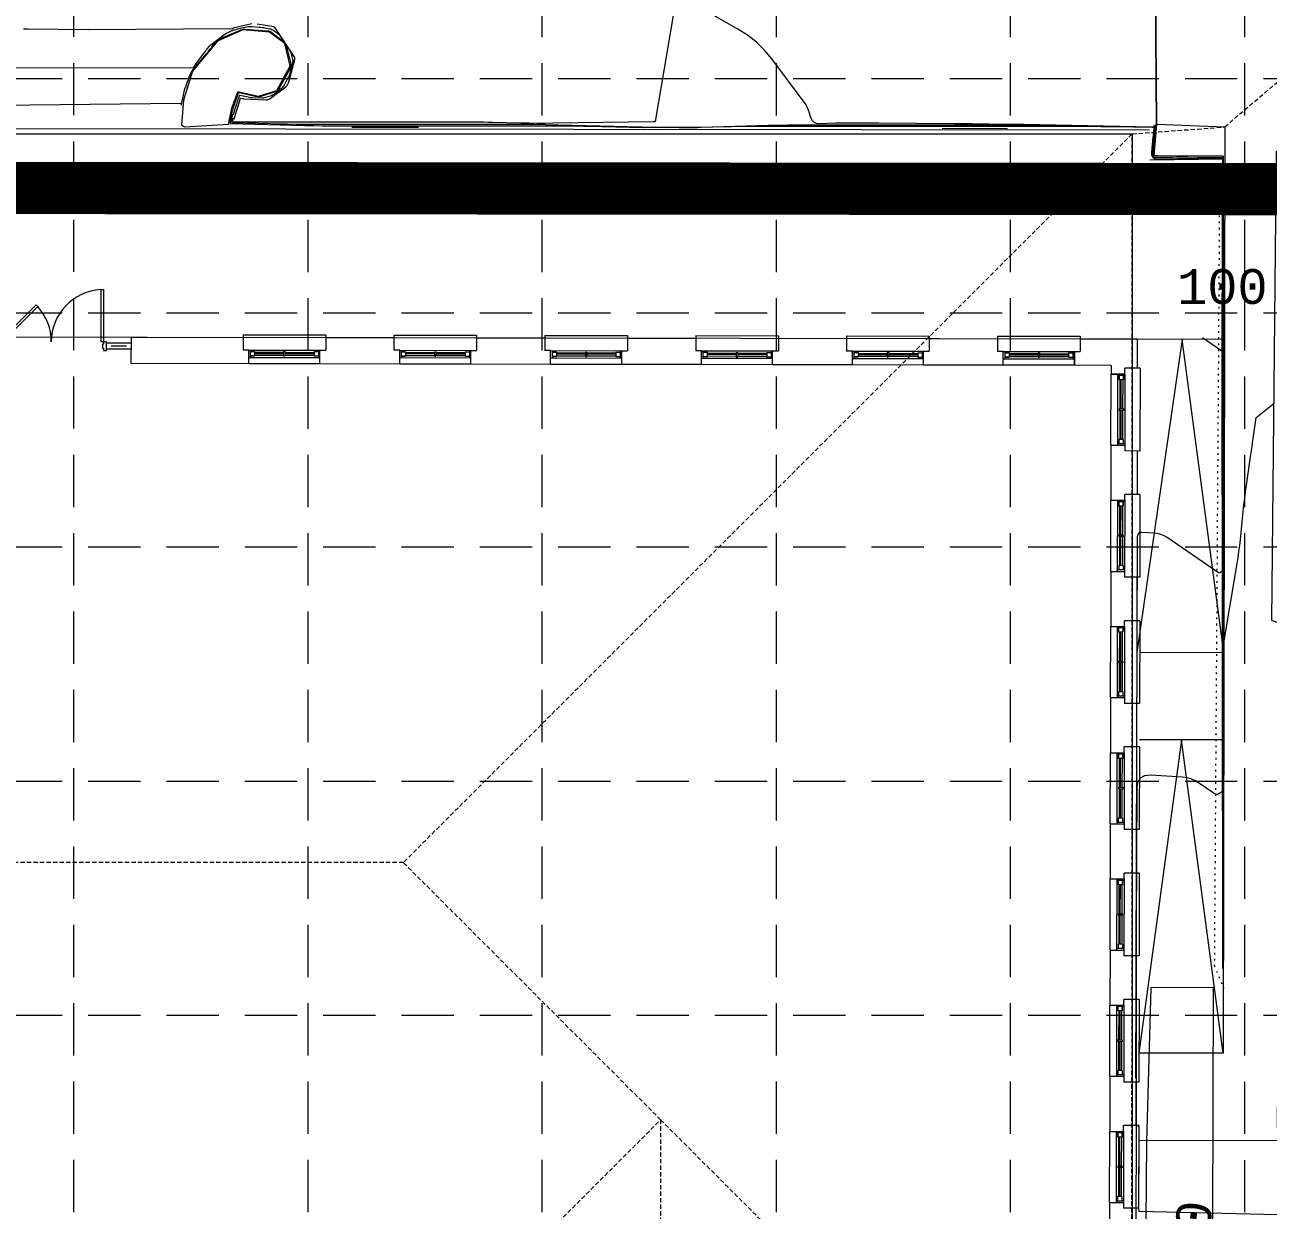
# Model space of a CAD drawing. Extents: x 4841 to 5381, y 4863 to 5725.
# Drawn here: x 5081.4 to 5152.8, y 5538.2 to 5606.2 of the extents above; entities that cross this region are included whole.
import ezdxf
from ezdxf.enums import TextEntityAlignment as Align

# ---------------------------------------------------------------- set-up
doc = ezdxf.new("R2010")
doc.units = 0
doc.header["$MEASUREMENT"] = 0
for name, pattern in [('DASHED', [0.75, 0.5, -0.25]), ('DOT', [0.25, 0, -0.25]), ('HIDDEN', [0.375, 0.25, -0.125])]:
    doc.linetypes.add(name, pattern=pattern)
for name, color, linetype, lineweight in [('17', 7, 'Continuous', 0), ('2', 7, 'Continuous', 0), ('22', 7, 'Continuous', 0), ('23', 7, 'Continuous', 0), ('27', 7, 'Continuous', 0), ('31', 7, 'Continuous', 0), ('EC', 35, 'Continuous', 0)]:
    doc.layers.add(name, color=color, linetype=linetype, lineweight=lineweight)
doc.layers.add('GRID', color=254, linetype='HIDDEN')
doc.layers.add('LIMITS OF DISTURBANCE', color=1, linetype='HIDDEN')
doc.styles.add('MONOTXT', font='MONOTXT')

msp = doc.modelspace()

# ---------------------------------------------------------------- linework, layer by layer
at = {"layer": '17', "color": 7, "linetype": 'Continuous', "lineweight": 0}
msp.add_line((5008.489, 5600.36), (5145.989, 5600.211), dxfattribs=at)
at = {"layer": '2', "color": 7, "linetype": 'HIDDEN', "lineweight": 0}
for p, q in [((5150.304, 5600.375), (5177.75, 5623.772)), ((5009.518, 5599.971), (5144.982, 5599.971)), ((5144.982, 5599.971), (5103.129, 5558.119)), ((5144.977, 5516.271), (5144.982, 5599.971)), ((5144.982, 5599.971), (5150.304, 5600.375)), ((5103.129, 5558.119), (5051.37, 5558.119)), ((5117.906, 5543.342), (5103.129, 5558.119)), ((5090.829, 5516.266), (5117.906, 5543.342)), ((5090.829, 5516.266), (5117.906, 5543.342)), ((5117.906, 5543.342), (5117.906, 5422.489)), ((5117.906, 5543.342), (5144.977, 5516.271))]:
    msp.add_line(p, q, dxfattribs=at)
at = {"layer": '22', "color": 7, "linetype": 'Continuous', "lineweight": 0}
for p, q in [((5086.073, 5587.572), (5086.074, 5587.988)), ((5087.504, 5587.944), (5086.073, 5587.947)), ((5087.233, 5587.778), (5086.344, 5587.78)), ((5087.502, 5586.778), (5087.504, 5588.278)), ((5093.921, 5588.266), (5087.504, 5588.278)), ((5093.921, 5588.433), (5093.92, 5587.56)), ((5093.921, 5588.266), (5093.92, 5587.56)), ((5093.921, 5588.433), (5098.671, 5588.424)), ((5098.671, 5588.424), (5098.67, 5587.552)), ((5098.671, 5588.258), (5098.67, 5587.552)), ((5102.588, 5588.251), (5098.671, 5588.258)), ((5102.588, 5588.418), (5102.586, 5587.545)), ((5102.588, 5588.251), (5102.586, 5587.545)), ((5102.588, 5588.418), (5107.338, 5588.409)), ((5107.338, 5588.409), (5107.336, 5587.536)), ((5107.338, 5588.242), (5107.336, 5587.536)), ((5111.254, 5588.235), (5107.338, 5588.242)), ((5111.254, 5588.402), (5111.253, 5587.529)), ((5111.254, 5588.235), (5111.253, 5587.529)), ((5111.254, 5588.402), (5116.004, 5588.394)), ((5116.004, 5588.394), (5116.003, 5587.521)), ((5116.004, 5588.227), (5116.003, 5587.521)), ((5119.921, 5588.22), (5116.004, 5588.227)), ((5119.921, 5588.387), (5119.92, 5587.514)), ((5119.921, 5588.22), (5119.92, 5587.514)), ((5119.921, 5588.387), (5124.671, 5588.378)), ((5124.671, 5588.378), (5124.67, 5587.506)), ((5124.671, 5588.212), (5124.67, 5587.506)), ((5128.588, 5588.205), (5124.671, 5588.212)), ((5128.588, 5588.371), (5128.586, 5587.499)), ((5128.588, 5588.205), (5128.586, 5587.499)), ((5128.588, 5588.371), (5133.338, 5588.363)), ((5133.338, 5588.363), (5133.336, 5587.49)), ((5133.337, 5588.196), (5133.336, 5587.49)), ((5137.254, 5588.189), (5133.337, 5588.196)), ((5137.254, 5588.356), (5137.253, 5587.483)), ((5137.254, 5588.189), (5137.253, 5587.483)), ((5137.254, 5588.356), (5142.004, 5588.348)), ((5142.004, 5588.348), (5142.003, 5587.475)), ((5142.004, 5588.181), (5142.003, 5587.475)), ((5145.283, 5588.175), (5142.004, 5588.181)), ((5147.866, 5588.17), (5145.251, 5570.175)), ((5147.866, 5588.17), (5145.251, 5570.175)), ((5145.283, 5588.175), (5145.28, 5586.508)), ((5150.283, 5588.166), (5145.283, 5588.175)), ((5150.283, 5588.166), (5145.283, 5588.175)), ((5150.283, 5588.166), (5145.283, 5588.175)), ((5150.283, 5588.166), (5145.283, 5588.175)), ((5150.283, 5588.166), (5145.283, 5588.175)), ((5150.283, 5588.166), (5145.449, 5588.175)), ((5150.283, 5588.166), (5145.449, 5588.175)), ((5150.251, 5570.166), (5147.866, 5588.17)), ((5150.251, 5570.166), (5147.866, 5588.17)), ((5150.283, 5588.166), (5150.251, 5570.166)), ((5150.283, 5588.166), (5150.251, 5570.166)), ((5087.503, 5587.611), (5086.072, 5587.613)), ((5094.253, 5587.56), (5093.92, 5587.56)), ((5094.253, 5587.56), (5093.92, 5587.56)), ((5094.252, 5586.766), (5094.253, 5587.56)), ((5094.252, 5586.766), (5094.253, 5587.56)), ((5094.252, 5587.138), (5098.336, 5587.131)), ((5094.253, 5587.56), (5098.336, 5587.552)), ((5094.336, 5587.56), (5094.336, 5587.138)), ((5094.586, 5587.473), (5094.336, 5587.474)), ((5094.336, 5587.474), (5094.586, 5587.473)), ((5094.586, 5587.223), (5094.336, 5587.224)), ((5094.336, 5587.224), (5094.586, 5587.223)), ((5094.586, 5587.473), (5094.586, 5587.223)), ((5094.586, 5587.432), (5096.253, 5587.429)), ((5096.253, 5587.345), (5094.586, 5587.348)), ((5094.586, 5587.265), (5096.252, 5587.262)), ((5096.253, 5587.47), (5096.252, 5587.22)), ((5096.252, 5587.22), (5096.336, 5587.22)), ((5096.253, 5587.47), (5096.336, 5587.47)), ((5096.336, 5587.47), (5096.336, 5587.22)), ((5096.336, 5587.429), (5098.003, 5587.426)), ((5098.003, 5587.342), (5096.336, 5587.345)), ((5096.336, 5587.262), (5098.002, 5587.259)), ((5098.003, 5587.467), (5098.002, 5587.217)), ((5098.002, 5587.217), (5098.252, 5587.217)), ((5098.003, 5587.467), (5098.253, 5587.467)), ((5098.253, 5587.553), (5098.252, 5587.131)), ((5098.335, 5586.758), (5098.336, 5587.552)), ((5098.335, 5586.758), (5098.336, 5587.552)), ((5098.336, 5587.552), (5098.67, 5587.552)), ((5098.336, 5587.552), (5098.67, 5587.552)), ((5102.92, 5587.544), (5102.586, 5587.545)), ((5102.92, 5587.544), (5102.586, 5587.545)), ((5102.918, 5586.75), (5102.92, 5587.544)), ((5102.918, 5586.75), (5102.92, 5587.544)), ((5102.919, 5587.123), (5107.002, 5587.116)), ((5102.92, 5587.544), (5107.003, 5587.537)), ((5103.003, 5587.544), (5103.002, 5587.123)), ((5103.252, 5587.208), (5103.002, 5587.208)), ((5103.002, 5587.208), (5103.252, 5587.208)), ((5103.253, 5587.458), (5103.003, 5587.458)), ((5103.003, 5587.458), (5103.253, 5587.458)), ((5103.253, 5587.458), (5103.252, 5587.208)), ((5103.252, 5587.25), (5104.919, 5587.247)), ((5103.253, 5587.416), (5104.919, 5587.413)), ((5104.919, 5587.33), (5103.253, 5587.333)), ((5104.919, 5587.455), (5105.003, 5587.455)), ((5104.919, 5587.455), (5104.919, 5587.205)), ((5104.919, 5587.205), (5105.002, 5587.205)), ((5105.003, 5587.455), (5105.002, 5587.205)), ((5105.002, 5587.247), (5106.669, 5587.244)), ((5105.003, 5587.413), (5106.669, 5587.41)), ((5106.669, 5587.327), (5105.003, 5587.33)), ((5106.669, 5587.452), (5106.919, 5587.451)), ((5106.669, 5587.452), (5106.669, 5587.202)), ((5106.669, 5587.202), (5106.919, 5587.201)), ((5106.92, 5587.537), (5106.919, 5587.116)), ((5107.002, 5586.743), (5107.003, 5587.537)), ((5107.002, 5586.743), (5107.003, 5587.537)), ((5107.003, 5587.537), (5107.336, 5587.536)), ((5107.003, 5587.537), (5107.336, 5587.536)), ((5111.586, 5587.529), (5111.253, 5587.529)), ((5111.586, 5587.529), (5111.253, 5587.529)), ((5111.585, 5586.735), (5111.586, 5587.529)), ((5111.585, 5586.735), (5111.586, 5587.529)), ((5111.586, 5587.529), (5115.67, 5587.522)), ((5111.586, 5587.108), (5115.669, 5587.1)), ((5111.67, 5587.529), (5111.669, 5587.107)), ((5111.919, 5587.443), (5111.669, 5587.443)), ((5111.669, 5587.443), (5111.919, 5587.443)), ((5111.919, 5587.193), (5111.669, 5587.193)), ((5111.669, 5587.193), (5111.919, 5587.193)), ((5111.919, 5587.443), (5111.919, 5587.193)), ((5111.919, 5587.401), (5113.586, 5587.398)), ((5113.586, 5587.315), (5111.919, 5587.318)), ((5111.919, 5587.234), (5113.586, 5587.231)), ((5113.586, 5587.44), (5113.669, 5587.44)), ((5113.586, 5587.44), (5113.586, 5587.19)), ((5113.586, 5587.19), (5113.669, 5587.19)), ((5113.669, 5587.44), (5113.669, 5587.19)), ((5113.669, 5587.398), (5115.336, 5587.395)), ((5115.336, 5587.312), (5113.669, 5587.315)), ((5113.669, 5587.231), (5115.336, 5587.228)), ((5115.336, 5587.437), (5115.586, 5587.436)), ((5115.336, 5587.437), (5115.336, 5587.187)), ((5115.336, 5587.187), (5115.586, 5587.186)), ((5115.586, 5587.522), (5115.586, 5587.1)), ((5115.668, 5586.728), (5115.67, 5587.522)), ((5115.668, 5586.728), (5115.67, 5587.522)), ((5115.67, 5587.522), (5116.003, 5587.521)), ((5115.67, 5587.522), (5116.003, 5587.521)), ((5120.253, 5587.514), (5119.92, 5587.514)), ((5120.253, 5587.514), (5119.92, 5587.514)), ((5120.252, 5586.719), (5120.253, 5587.514)), ((5120.252, 5586.719), (5120.253, 5587.514)), ((5120.252, 5587.092), (5124.336, 5587.085)), ((5120.253, 5587.514), (5124.336, 5587.506)), ((5120.336, 5587.513), (5120.336, 5587.092)), ((5120.586, 5587.427), (5120.336, 5587.428)), ((5120.336, 5587.428), (5120.586, 5587.427)), ((5120.586, 5587.177), (5120.336, 5587.178)), ((5120.336, 5587.178), (5120.586, 5587.177)), ((5120.586, 5587.427), (5120.586, 5587.177)), ((5120.586, 5587.386), (5122.253, 5587.383)), ((5122.253, 5587.299), (5120.586, 5587.302)), ((5120.586, 5587.219), (5122.252, 5587.216)), ((5122.253, 5587.424), (5122.252, 5587.174)), ((5122.252, 5587.174), (5122.336, 5587.174)), ((5122.253, 5587.424), (5122.336, 5587.424)), ((5122.336, 5587.424), (5122.336, 5587.174)), ((5122.336, 5587.382), (5124.003, 5587.38)), ((5124.003, 5587.296), (5122.336, 5587.299)), ((5122.336, 5587.216), (5124.002, 5587.213)), ((5124.003, 5587.421), (5124.002, 5587.171)), ((5124.002, 5587.171), (5124.252, 5587.171)), ((5124.003, 5587.421), (5124.253, 5587.421)), ((5124.253, 5587.506), (5124.252, 5587.085)), ((5124.335, 5586.712), (5124.336, 5587.506)), ((5124.335, 5586.712), (5124.336, 5587.506)), ((5124.336, 5587.506), (5124.67, 5587.506)), ((5124.336, 5587.506), (5124.67, 5587.506)), ((5128.92, 5587.498), (5128.586, 5587.499)), ((5128.92, 5587.498), (5128.586, 5587.499)), ((5128.918, 5586.704), (5128.92, 5587.498)), ((5128.918, 5586.704), (5128.92, 5587.498)), ((5128.919, 5587.077), (5133.002, 5587.07)), ((5128.92, 5587.498), (5133.003, 5587.491)), ((5129.003, 5587.498), (5129.002, 5587.077)), ((5129.252, 5587.162), (5129.002, 5587.162)), ((5129.002, 5587.162), (5129.252, 5587.162)), ((5129.253, 5587.412), (5129.003, 5587.412)), ((5129.003, 5587.412), (5129.253, 5587.412)), ((5129.253, 5587.412), (5129.252, 5587.162)), ((5129.252, 5587.204), (5130.919, 5587.201)), ((5129.253, 5587.37), (5130.919, 5587.367)), ((5130.919, 5587.284), (5129.253, 5587.287)), ((5130.919, 5587.409), (5131.003, 5587.409)), ((5130.919, 5587.409), (5130.919, 5587.159)), ((5130.919, 5587.159), (5131.002, 5587.159)), ((5131.003, 5587.409), (5131.002, 5587.159)), ((5131.002, 5587.2), (5132.669, 5587.197)), ((5131.003, 5587.367), (5132.669, 5587.364)), ((5132.669, 5587.281), (5131.003, 5587.284)), ((5132.669, 5587.406), (5132.919, 5587.405)), ((5132.669, 5587.406), (5132.669, 5587.156)), ((5132.669, 5587.156), (5132.919, 5587.155)), ((5132.92, 5587.491), (5132.919, 5587.07)), ((5133.002, 5586.697), (5133.003, 5587.491)), ((5133.002, 5586.697), (5133.003, 5587.491)), ((5133.003, 5587.491), (5133.336, 5587.49)), ((5133.003, 5587.491), (5133.336, 5587.49)), ((5137.586, 5587.483), (5137.253, 5587.483)), ((5137.586, 5587.483), (5137.253, 5587.483)), ((5137.585, 5586.689), (5137.586, 5587.483)), ((5137.585, 5586.689), (5137.586, 5587.483)), ((5137.585, 5587.061), (5141.669, 5587.054)), ((5137.586, 5587.483), (5141.67, 5587.476)), ((5137.67, 5587.483), (5137.669, 5587.061)), ((5137.919, 5587.396), (5137.669, 5587.397)), ((5137.669, 5587.397), (5137.919, 5587.396)), ((5137.919, 5587.146), (5137.669, 5587.147)), ((5137.669, 5587.147), (5137.919, 5587.146)), ((5137.919, 5587.396), (5137.919, 5587.146)), ((5137.919, 5587.355), (5139.586, 5587.352)), ((5139.586, 5587.269), (5137.919, 5587.271)), ((5137.919, 5587.188), (5139.586, 5587.185)), ((5139.586, 5587.394), (5139.669, 5587.393)), ((5139.586, 5587.394), (5139.586, 5587.144)), ((5139.586, 5587.144), (5139.669, 5587.143)), ((5139.669, 5587.393), (5139.669, 5587.143)), ((5139.669, 5587.352), (5141.336, 5587.349)), ((5141.336, 5587.265), (5139.669, 5587.268)), ((5139.669, 5587.185), (5141.336, 5587.182)), ((5141.336, 5587.39), (5141.586, 5587.39)), ((5141.336, 5587.39), (5141.336, 5587.14)), ((5141.336, 5587.14), (5141.586, 5587.14)), ((5141.586, 5587.476), (5141.585, 5587.054)), ((5141.67, 5587.476), (5141.668, 5586.681)), ((5141.668, 5586.681), (5141.67, 5587.476)), ((5141.67, 5587.476), (5142.003, 5587.475)), ((5141.67, 5587.476), (5142.003, 5587.475)), ((5094.252, 5586.766), (5087.502, 5586.778)), ((5098.335, 5586.758), (5094.252, 5586.766)), ((5102.918, 5586.75), (5098.335, 5586.758)), ((5107.002, 5586.743), (5102.918, 5586.75)), ((5111.585, 5586.735), (5107.002, 5586.743)), ((5115.668, 5586.728), (5111.585, 5586.735)), ((5120.252, 5586.719), (5115.668, 5586.728)), ((5124.335, 5586.712), (5120.252, 5586.719)), ((5128.918, 5586.704), (5124.335, 5586.712)), ((5133.002, 5586.697), (5128.918, 5586.704)), ((5137.585, 5586.689), (5133.002, 5586.697)), ((5141.668, 5586.681), (5137.585, 5586.689)), ((5143.78, 5586.678), (5141.668, 5586.681)), ((5143.78, 5586.678), (5143.779, 5586.178)), ((5144.573, 5586.176), (5144.574, 5586.51)), ((5144.573, 5586.176), (5144.574, 5586.51)), ((5145.28, 5586.508), (5144.574, 5586.51)), ((5145.447, 5586.508), (5144.574, 5586.51)), ((5145.447, 5586.508), (5145.438, 5581.758)), ((5143.772, 5582.094), (5143.779, 5586.178)), ((5144.573, 5586.176), (5143.779, 5586.178)), ((5143.779, 5586.178), (5144.573, 5586.176)), ((5144.152, 5586.177), (5144.145, 5582.094)), ((5144.573, 5586.093), (5144.152, 5586.094)), ((5144.237, 5585.844), (5144.237, 5586.094)), ((5144.237, 5586.094), (5144.237, 5585.844)), ((5144.487, 5585.843), (5144.237, 5585.844)), ((5144.279, 5585.844), (5144.276, 5584.177)), ((5144.359, 5584.177), (5144.362, 5585.843)), ((5144.445, 5585.843), (5144.442, 5584.177)), ((5144.487, 5585.843), (5144.487, 5586.093)), ((5144.487, 5586.093), (5144.487, 5585.843)), ((5144.573, 5586.176), (5144.566, 5582.093)), ((5144.234, 5584.177), (5144.234, 5584.094)), ((5144.484, 5584.176), (5144.234, 5584.177)), ((5144.484, 5584.093), (5144.234, 5584.094)), ((5144.276, 5584.094), (5144.273, 5582.427)), ((5144.356, 5582.427), (5144.359, 5584.093)), ((5144.442, 5584.093), (5144.439, 5582.427)), ((5144.484, 5584.176), (5144.484, 5584.093)), ((5143.772, 5582.094), (5143.766, 5578.928)), ((5143.772, 5582.094), (5144.566, 5582.093)), ((5143.772, 5582.094), (5144.566, 5582.093)), ((5144.566, 5582.176), (5144.145, 5582.177)), ((5144.231, 5582.427), (5144.23, 5582.177)), ((5144.481, 5582.426), (5144.231, 5582.427)), ((5144.481, 5582.426), (5144.48, 5582.176)), ((5144.566, 5582.093), (5144.565, 5581.76)), ((5144.566, 5582.093), (5144.565, 5581.76)), ((5145.271, 5581.758), (5144.565, 5581.76)), ((5145.438, 5581.758), (5144.565, 5581.76)), ((5145.271, 5581.758), (5145.267, 5579.258)), ((5144.56, 5578.926), (5144.561, 5579.26)), ((5145.434, 5579.258), (5144.561, 5579.26)), ((5145.434, 5579.258), (5145.425, 5574.508)), ((5143.759, 5574.844), (5143.766, 5578.928)), ((5143.766, 5578.928), (5144.56, 5578.926)), ((5143.766, 5578.928), (5144.56, 5578.926)), ((5144.139, 5578.927), (5144.132, 5574.844)), ((5144.56, 5578.843), (5144.139, 5578.844)), ((5144.224, 5578.594), (5144.225, 5578.844)), ((5144.225, 5578.844), (5144.224, 5578.594)), ((5144.474, 5578.593), (5144.224, 5578.594)), ((5144.266, 5578.594), (5144.263, 5576.927)), ((5144.346, 5576.927), (5144.349, 5578.593)), ((5144.432, 5578.593), (5144.429, 5576.927)), ((5144.474, 5578.593), (5144.475, 5578.843)), ((5144.475, 5578.843), (5144.474, 5578.593)), ((5144.56, 5578.926), (5144.553, 5574.843)), ((5144.221, 5576.927), (5144.221, 5576.844)), ((5144.471, 5576.927), (5144.221, 5576.927)), ((5144.471, 5576.843), (5144.221, 5576.844)), ((5144.263, 5576.844), (5144.26, 5575.177)), ((5144.343, 5575.177), (5144.346, 5576.843)), ((5144.429, 5576.843), (5144.426, 5575.177)), ((5144.471, 5576.927), (5144.471, 5576.843)), ((5144.553, 5574.926), (5144.132, 5574.927)), ((5144.218, 5575.177), (5144.218, 5574.927)), ((5144.468, 5575.177), (5144.218, 5575.177)), ((5144.468, 5575.177), (5144.468, 5574.927)), ((5143.759, 5574.844), (5143.754, 5571.678)), ((5143.759, 5574.844), (5144.553, 5574.843)), ((5143.759, 5574.844), (5144.553, 5574.843)), ((5144.553, 5574.843), (5144.553, 5574.51)), ((5144.553, 5574.843), (5144.553, 5574.51)), ((5145.259, 5574.508), (5144.553, 5574.51)), ((5145.425, 5574.508), (5144.553, 5574.51)), ((5145.259, 5574.508), (5145.254, 5572.008)), ((5143.746, 5567.594), (5143.754, 5571.678)), ((5143.754, 5571.678), (5144.548, 5571.676)), ((5143.754, 5571.678), (5144.548, 5571.676)), ((5144.126, 5571.677), (5144.119, 5567.594)), ((5144.547, 5571.593), (5144.126, 5571.594)), ((5144.211, 5571.344), (5144.212, 5571.594)), ((5144.212, 5571.594), (5144.211, 5571.344)), ((5144.461, 5571.343), (5144.462, 5571.593)), ((5144.462, 5571.593), (5144.461, 5571.343)), ((5144.548, 5571.676), (5144.54, 5567.593)), ((5144.548, 5571.676), (5144.548, 5572.01)), ((5145.254, 5572.008), (5144.548, 5572.01)), ((5144.548, 5571.676), (5144.548, 5572.01)), ((5145.421, 5572.008), (5144.548, 5572.01)), ((5145.421, 5572.008), (5145.412, 5567.258)), ((5144.461, 5571.343), (5144.211, 5571.344)), ((5144.253, 5571.344), (5144.25, 5569.677)), ((5144.333, 5569.677), (5144.336, 5571.343)), ((5144.42, 5571.343), (5144.417, 5569.677)), ((5150.251, 5570.166), (5145.418, 5570.175)), ((5150.251, 5570.166), (5145.418, 5570.175)), ((5150.251, 5570.166), (5150.242, 5565.166)), ((5150.251, 5570.166), (5150.242, 5565.166)), ((5144.208, 5569.677), (5144.208, 5569.594)), ((5144.458, 5569.677), (5144.208, 5569.677)), ((5144.458, 5569.593), (5144.208, 5569.594)), ((5144.25, 5569.594), (5144.247, 5567.927)), ((5144.33, 5567.927), (5144.333, 5569.593)), ((5144.416, 5569.593), (5144.414, 5567.927)), ((5144.458, 5569.677), (5144.458, 5569.593)), ((5144.205, 5567.927), (5144.205, 5567.677)), ((5144.455, 5567.927), (5144.205, 5567.927)), ((5144.455, 5567.927), (5144.455, 5567.677)), ((5143.746, 5567.594), (5143.741, 5564.428)), ((5143.746, 5567.594), (5144.54, 5567.593)), ((5143.746, 5567.594), (5144.54, 5567.593)), ((5144.54, 5567.676), (5144.119, 5567.677)), ((5144.54, 5567.593), (5144.54, 5567.26)), ((5144.54, 5567.593), (5144.54, 5567.26)), ((5145.246, 5567.258), (5144.54, 5567.26)), ((5145.412, 5567.258), (5144.54, 5567.26)), ((5145.246, 5567.258), (5145.241, 5564.758)), ((5147.825, 5565.171), (5145.377, 5547.175)), ((5147.825, 5565.171), (5145.377, 5547.175)), ((5150.242, 5565.166), (5145.409, 5565.175)), ((5150.242, 5565.166), (5145.409, 5565.175)), ((5150.21, 5547.166), (5147.825, 5565.171)), ((5150.21, 5547.166), (5147.825, 5565.171)), ((5150.242, 5565.166), (5150.21, 5547.166)), ((5150.242, 5565.166), (5150.21, 5547.166)), ((5143.733, 5560.344), (5143.741, 5564.428)), ((5143.741, 5564.428), (5144.535, 5564.426)), ((5143.741, 5564.428), (5144.535, 5564.426)), ((5144.113, 5564.427), (5144.106, 5560.344)), ((5144.535, 5564.343), (5144.113, 5564.344)), ((5144.198, 5564.094), (5144.199, 5564.344)), ((5144.199, 5564.344), (5144.198, 5564.094)), ((5144.448, 5564.093), (5144.449, 5564.343)), ((5144.449, 5564.343), (5144.448, 5564.093)), ((5144.535, 5564.426), (5144.527, 5560.343)), ((5144.535, 5564.426), (5144.535, 5564.76)), ((5145.241, 5564.758), (5144.535, 5564.76)), ((5144.535, 5564.426), (5144.535, 5564.76)), ((5145.408, 5564.758), (5144.535, 5564.76)), ((5145.408, 5564.758), (5145.399, 5560.008)), ((5144.448, 5564.093), (5144.198, 5564.094)), ((5144.24, 5564.094), (5144.237, 5562.427)), ((5144.32, 5562.427), (5144.323, 5564.093)), ((5144.407, 5564.093), (5144.404, 5562.427)), ((5144.195, 5562.427), (5144.195, 5562.344)), ((5144.445, 5562.427), (5144.195, 5562.427)), ((5144.445, 5562.343), (5144.195, 5562.344)), ((5144.237, 5562.344), (5144.234, 5560.677)), ((5144.317, 5560.677), (5144.32, 5562.343)), ((5144.404, 5562.343), (5144.401, 5560.677)), ((5144.445, 5562.427), (5144.445, 5562.343)), ((5144.192, 5560.677), (5144.192, 5560.427)), ((5144.442, 5560.677), (5144.192, 5560.677)), ((5144.442, 5560.677), (5144.442, 5560.427)), ((5143.733, 5560.344), (5143.728, 5557.178)), ((5143.733, 5560.344), (5144.527, 5560.343)), ((5143.733, 5560.344), (5144.527, 5560.343)), ((5144.528, 5560.426), (5144.106, 5560.427)), ((5144.527, 5560.343), (5144.527, 5560.01)), ((5144.527, 5560.343), (5144.527, 5560.01)), ((5145.233, 5560.008), (5144.527, 5560.01)), ((5145.399, 5560.008), (5144.527, 5560.01)), ((5145.233, 5560.008), (5145.228, 5557.508)), ((5143.721, 5553.094), (5143.728, 5557.178)), ((5143.728, 5557.178), (5144.522, 5557.176)), ((5143.728, 5557.178), (5144.522, 5557.176)), ((5144.1, 5557.177), (5144.093, 5553.094)), ((5144.522, 5557.093), (5144.1, 5557.094)), ((5144.186, 5556.844), (5144.186, 5557.094)), ((5144.186, 5557.094), (5144.186, 5556.844)), ((5144.436, 5556.843), (5144.436, 5557.093)), ((5144.436, 5557.093), (5144.436, 5556.843)), ((5144.522, 5557.176), (5144.515, 5553.093)), ((5144.522, 5557.176), (5144.522, 5557.51)), ((5145.228, 5557.508), (5144.522, 5557.51)), ((5144.522, 5557.176), (5144.522, 5557.51)), ((5145.395, 5557.508), (5144.522, 5557.51)), ((5145.395, 5557.508), (5145.387, 5552.758)), ((5144.436, 5556.843), (5144.186, 5556.844)), ((5144.227, 5556.844), (5144.224, 5555.177)), ((5144.308, 5555.177), (5144.311, 5556.843)), ((5144.394, 5556.843), (5144.391, 5555.177)), ((5144.183, 5555.177), (5144.182, 5555.094)), ((5144.432, 5555.093), (5144.182, 5555.094)), ((5144.433, 5555.177), (5144.183, 5555.177)), ((5144.224, 5555.094), (5144.221, 5553.427)), ((5144.304, 5553.427), (5144.307, 5555.093)), ((5144.391, 5555.093), (5144.388, 5553.427)), ((5144.433, 5555.177), (5144.432, 5555.093)), ((5143.721, 5553.094), (5143.715, 5549.928)), ((5143.721, 5553.094), (5144.515, 5553.093)), ((5143.721, 5553.094), (5144.515, 5553.093)), ((5144.515, 5553.176), (5144.093, 5553.177)), ((5144.179, 5553.427), (5144.179, 5553.177)), ((5144.429, 5553.427), (5144.179, 5553.427)), ((5144.429, 5553.427), (5144.429, 5553.177)), ((5144.515, 5553.093), (5144.514, 5552.76)), ((5144.515, 5553.093), (5144.514, 5552.76)), ((5145.22, 5552.758), (5144.514, 5552.76)), ((5145.387, 5552.758), (5144.514, 5552.76)), ((5145.22, 5552.758), (5145.216, 5550.258)), ((5143.708, 5545.844), (5143.715, 5549.928)), ((5143.715, 5549.928), (5144.509, 5549.926)), ((5143.715, 5549.928), (5144.509, 5549.926)), ((5144.088, 5549.927), (5144.08, 5545.844)), ((5144.509, 5549.926), (5144.502, 5545.843)), ((5144.509, 5549.926), (5144.51, 5550.26)), ((5144.509, 5549.926), (5144.51, 5550.26)), ((5145.216, 5550.258), (5144.51, 5550.26)), ((5145.382, 5550.258), (5144.51, 5550.26)), ((5145.382, 5550.258), (5145.374, 5545.508)), ((5144.509, 5549.843), (5144.087, 5549.844)), ((5144.173, 5549.594), (5144.173, 5549.844)), ((5144.173, 5549.844), (5144.173, 5549.594)), ((5144.423, 5549.593), (5144.173, 5549.594)), ((5144.214, 5549.594), (5144.211, 5547.927)), ((5144.295, 5547.927), (5144.298, 5549.593)), ((5144.381, 5549.593), (5144.378, 5547.927)), ((5144.423, 5549.593), (5144.423, 5549.843)), ((5144.423, 5549.843), (5144.423, 5549.593)), ((5144.17, 5547.927), (5144.17, 5547.844)), ((5144.42, 5547.927), (5144.17, 5547.927)), ((5144.42, 5547.843), (5144.17, 5547.844)), ((5144.211, 5547.844), (5144.208, 5546.177)), ((5144.292, 5546.177), (5144.295, 5547.843)), ((5144.378, 5547.843), (5144.375, 5546.177)), ((5144.42, 5547.927), (5144.42, 5547.843)), ((5150.21, 5547.166), (5145.377, 5547.175)), ((5150.21, 5547.166), (5145.377, 5547.175)), ((5143.708, 5545.844), (5143.702, 5542.678)), ((5143.708, 5545.844), (5144.502, 5545.843)), ((5143.708, 5545.844), (5144.502, 5545.843)), ((5144.502, 5545.926), (5144.08, 5545.927)), ((5144.167, 5546.177), (5144.166, 5545.927)), ((5144.417, 5546.177), (5144.167, 5546.177)), ((5144.417, 5546.177), (5144.416, 5545.927)), ((5144.502, 5545.843), (5144.501, 5545.51)), ((5144.502, 5545.843), (5144.501, 5545.51)), ((5145.207, 5545.508), (5144.501, 5545.51)), ((5145.374, 5545.508), (5144.501, 5545.51)), ((5145.207, 5545.508), (5145.203, 5543.008)), ((5144.496, 5542.676), (5144.497, 5543.01)), ((5145.369, 5543.008), (5144.497, 5543.01)), ((5145.369, 5543.008), (5145.361, 5538.258)), ((5143.695, 5538.594), (5143.702, 5542.678)), ((5143.702, 5542.678), (5144.496, 5542.676)), ((5144.075, 5542.677), (5144.067, 5538.594)), ((5144.496, 5542.593), (5144.075, 5542.594)), ((5144.16, 5542.344), (5144.16, 5542.594)), ((5144.16, 5542.594), (5144.16, 5542.344)), ((5144.41, 5542.343), (5144.16, 5542.344)), ((5144.201, 5542.344), (5144.198, 5540.677)), ((5144.282, 5540.677), (5144.285, 5542.343)), ((5144.368, 5542.343), (5144.365, 5540.677)), ((5144.41, 5542.343), (5144.41, 5542.593)), ((5144.41, 5542.593), (5144.41, 5542.343)), ((5144.496, 5542.676), (5144.489, 5538.593)), ((5144.157, 5540.677), (5144.157, 5540.594)), ((5144.407, 5540.677), (5144.157, 5540.677)), ((5144.407, 5540.677), (5144.407, 5540.593)), ((5144.407, 5540.593), (5144.157, 5540.594)), ((5144.198, 5540.594), (5144.195, 5538.927)), ((5144.279, 5538.927), (5144.282, 5540.593)), ((5144.365, 5540.593), (5144.362, 5538.927)), ((5143.695, 5538.594), (5143.689, 5535.428)), ((5143.695, 5538.594), (5144.489, 5538.593)), ((5144.489, 5538.676), (5144.068, 5538.677)), ((5144.154, 5538.927), (5144.153, 5538.677)), ((5144.404, 5538.927), (5144.154, 5538.927)), ((5144.404, 5538.927), (5144.403, 5538.677)), ((5144.489, 5538.593), (5144.488, 5538.26)), ((5145.361, 5538.258), (5144.488, 5538.26)), ((5145.194, 5538.258), (5145.189, 5535.425))]:
    msp.add_line(p, q, dxfattribs=at)
for points in [[(5085.907, 5588.03), (5085.762, 5588.031), (5085.767, 5591.031), (5085.913, 5591.03)], [(5079.907, 5588.041), (5080.01, 5587.938), (5082.135, 5590.055), (5082.033, 5590.159)], [(5085.907, 5587.661), (5085.907, 5587.53), (5086.073, 5587.53), (5086.074, 5588.03), (5085.907, 5588.03), (5085.907, 5587.9), (5085.855, 5587.9), (5085.855, 5587.661)]]:
    msp.add_lwpolyline(points, close=True, dxfattribs=at)
for points in [[(5145.288, 5588.172), (5145.283, 5588.175), (5020.186, 5588.397)], [(5145.453, 5510.215), (5149.558, 5510.201), (5149.6, 5530.636), (5149.657, 5550.932), (5146.051, 5550.917), (5145.818, 5542.101), (5145.708, 5530.475), (5145.453, 5510.215)]]:
    msp.add_lwpolyline(points, dxfattribs=at)
for centre, start, end in [((5085.907, 5588.03), 92.68463, 179.89832), ((5079.907, 5588.041), 359.89832, 42.11201)]:
    msp.add_arc(centre, 3, start, end, dxfattribs=at)
at = {"layer": '23', "color": 7, "linetype": 'Continuous', "lineweight": 0}
msp.add_line((5145.368, 5542.175), (5154.603, 5542.158), dxfattribs=at)
at = {"layer": '27', "color": 7, "linetype": 'Continuous', "lineweight": 0}
msp.add_line((5146.393, 5600.527), (5146.236, 5598.729), dxfattribs=at)
for points in [[(5146.306, 5610.703), (5146.393, 5600.527), (5150.304, 5600.375), (5150.21, 5547.166), (5145.377, 5547.175), (5145.374, 5545.508), (5145.207, 5545.514), (5145.198, 5543.011), (5145.369, 5543.008), (5145.368, 5542.175), (5145.361, 5538.258), (5145.366, 5538.095), (5154.953, 5537.859), (5153.332, 5542.9), (5153.565, 5571.808), (5153.008, 5572.022), (5153.278, 5598.987), (5153.668, 5598.745), (5154.241, 5649.368)], [(5146.393, 5600.527), (5146.306, 5610.703), (5118.43, 5610.696), (5099.074, 5610.811)], [(5093.1, 5600.53), (5093.103, 5600.603), (5093.276, 5601.461), (5093.615, 5602.387), (5093.669, 5602.397), (5094.806, 5602.137), (5095.86, 5602.467), (5096.634, 5603.883), (5096.323, 5605.16), (5095.44, 5605.826), (5093.912, 5605.944), (5092.451, 5605.303), (5091.01, 5603.571), (5090.506, 5601.919), (5090.379, 5600.503), (5090.55, 5600.381), (5093.1, 5600.53)], [(5104.007, 5600.34), (5100.173, 5600.345)], [(5119.938, 5600.351), (5116.103, 5600.336)], [(5137.829, 5600.265), (5134.07, 5600.283)], [(5150.191, 5552.028), (5150.156, 5588.28), (5150.201, 5598.528), (5145.994, 5598.465)]]:
    msp.add_lwpolyline(points, dxfattribs=at)
at = {"layer": '31', "color": 7, "linetype": 'DOT', "lineweight": 0}
msp.add_lwpolyline([(5146.345, 5598.044), (5150.013, 5598.091), (5149.707, 5552.212), (5150.256, 5550.883)], dxfattribs=at)
at = {"layer": 'EC', "color": 35, "linetype": 'Continuous', "lineweight": 0}
for p, q in [((5009.518, 5599.971), (5144.982, 5599.971)), ((5144.982, 5599.971), (5144.982, 5588.579)), ((5144.982, 5588.579), (5144.982, 5413.243))]:
    msp.add_line(p, q, dxfattribs=at)
for points in [[(5153.15, 5584.484), (5152.088, 5583.645), (5152.087, 5583.644), (5152.086, 5583.643), (5152.086, 5583.642), (5152.086, 5583.641), (5152.085, 5583.638), (5152.085, 5583.637), (5152.085, 5583.636), (5152.085, 5583.635), (5152.085, 5583.635), (5152.074, 5583.562), (5152.074, 5583.561), (5152.074, 5583.56), (5152.074, 5583.559), (5152.074, 5583.557), (5152.073, 5583.553), (5152.073, 5583.553), (5152.073, 5583.552), (5152.073, 5583.551), (5152.073, 5583.55), (5151.919, 5582.483), (5151.887, 5582.254), (5151.854, 5582.025), (5151.821, 5581.796), (5151.788, 5581.567), (5151.535, 5579.803), (5151.483, 5579.424), (5151.434, 5579.046), (5151.39, 5578.666), (5151.349, 5578.286), (5151.186, 5576.673), (5151.148, 5576.328), (5151.104, 5575.983), (5151.055, 5575.639), (5151.001, 5575.296), (5150.257, 5570.861), (5150.239, 5570.769), (5150.226, 5570.739), (5150.218, 5570.77), (5150.216, 5570.864), (5150.215, 5571.322), (5150.215, 5571.383), (5150.214, 5571.445), (5150.214, 5571.507), (5150.214, 5571.568), (5150.214, 5571.77), (5150.213, 5571.813), (5150.213, 5571.856), (5150.213, 5571.899), (5150.213, 5571.943), (5150.224, 5583.719), (5150.224, 5583.72), (5150.224, 5583.72), (5150.225, 5583.72), (5150.225, 5583.72), (5150.226, 5583.718), (5150.226, 5583.718), (5150.227, 5583.718), (5150.227, 5583.718), (5150.227, 5583.718), (5150.23, 5588.16), (5150.23, 5588.164), (5150.23, 5588.168), (5150.23, 5588.172), (5150.23, 5588.176), (5150.23, 5588.193), (5150.23, 5588.194), (5150.23, 5588.195), (5150.23, 5588.196), (5150.229, 5588.197), (5150.227, 5588.199), (5150.227, 5588.199), (5150.227, 5588.2), (5150.227, 5588.2), (5150.227, 5588.201), (5150.227, 5588.458), (5150.227, 5588.462), (5150.227, 5588.466), (5150.227, 5588.47), (5150.227, 5588.474), (5150.227, 5588.486), (5150.227, 5588.489), (5150.227, 5588.492), (5150.227, 5588.494), (5150.227, 5588.497), (5150.232, 5597.17), (5150.232, 5597.285), (5150.233, 5597.399), (5150.233, 5597.514), (5150.233, 5597.628), (5150.236, 5598.157), (5150.236, 5598.16), (5150.236, 5598.163), (5150.236, 5598.166), (5150.236, 5598.169), (5150.236, 5598.178), (5150.236, 5598.181), (5150.236, 5598.183), (5150.236, 5598.185), (5150.236, 5598.187), (5150.236, 5598.486), (5150.236, 5598.51), (5150.236, 5598.533), (5150.236, 5598.557), (5150.236, 5598.58), (5150.236, 5598.656), (5150.234, 5598.67), (5150.228, 5598.681), (5150.218, 5598.687), (5150.203, 5598.689), (5146.464, 5598.72), (5146.437, 5598.72), (5146.409, 5598.72), (5146.382, 5598.72), (5146.354, 5598.719), (5146.251, 5598.718), (5146.24, 5598.719), (5146.232, 5598.724), (5146.228, 5598.732), (5146.228, 5598.743), (5146.232, 5598.784), (5146.233, 5598.793), (5146.233, 5598.802), (5146.234, 5598.811), (5146.235, 5598.819), (5146.371, 5600.442), (5146.37, 5600.471), (5146.361, 5600.484), (5146.345, 5600.484), (5146.32, 5600.469), (5146.229, 5600.395), (5146.208, 5600.382), (5146.186, 5600.372), (5146.163, 5600.366), (5146.139, 5600.365), (5138.763, 5600.506), (5137.766, 5600.523), (5136.769, 5600.538), (5135.772, 5600.549), (5134.775, 5600.557), (5130.423, 5600.584), (5130.272, 5600.585), (5130.122, 5600.586), (5129.971, 5600.586), (5129.82, 5600.586), (5129.205, 5600.587), (5129.161, 5600.587), (5129.117, 5600.587), (5129.073, 5600.587), (5129.029, 5600.587), (5128.885, 5600.587), (5128.855, 5600.587), (5128.824, 5600.587), (5128.793, 5600.587), (5128.762, 5600.587), (5128.321, 5600.587), (5128.227, 5600.586), (5128.132, 5600.585), (5128.038, 5600.584), (5127.943, 5600.581), (5127.007, 5600.554), (5126.851, 5600.57), (5126.724, 5600.627), (5126.626, 5600.726), (5126.556, 5600.866), (5126.373, 5601.39), (5126.33, 5601.5), (5126.279, 5601.606), (5126.219, 5601.708), (5126.152, 5601.805), (5124.291, 5604.281), (5123.869, 5604.786), (5123.403, 5605.24), (5122.892, 5605.642), (5122.337, 5605.994), (5119.88, 5607.381)], [(5118.624, 5606.783), (5117.587, 5600.691), (5117.583, 5600.679), (5117.576, 5600.671), (5117.567, 5600.666), (5117.554, 5600.664), (5117.508, 5600.663), (5117.499, 5600.663), (5117.489, 5600.663), (5117.479, 5600.663), (5117.469, 5600.663), (5111.708, 5600.582), (5111.248, 5600.577), (5110.788, 5600.577), (5110.328, 5600.582), (5109.868, 5600.591), (5108.257, 5600.631), (5107.99, 5600.636), (5107.722, 5600.64), (5107.455, 5600.643), (5107.188, 5600.644), (5106.316, 5600.644), (5106.128, 5600.644), (5105.941, 5600.644), (5105.755, 5600.644), (5105.568, 5600.644), (5094.763, 5600.647), (5094.603, 5600.648), (5094.443, 5600.649), (5094.283, 5600.652), (5094.123, 5600.656), (5093.38, 5600.676), (5093.379, 5600.676), (5093.378, 5600.676), (5093.377, 5600.678), (5093.377, 5600.679), (5093.377, 5600.684), (5093.377, 5600.685), (5093.377, 5600.686), (5093.376, 5600.687), (5093.375, 5600.688), (5093.337, 5600.723), (5093.33, 5600.731), (5093.326, 5600.74), (5093.324, 5600.75), (5093.325, 5600.761), (5093.341, 5600.852), (5093.344, 5600.861), (5093.348, 5600.865), (5093.354, 5600.865), (5093.361, 5600.859), (5093.389, 5600.835), (5093.394, 5600.832), (5093.399, 5600.831), (5093.403, 5600.834), (5093.405, 5600.84), (5093.736, 5601.898), (5093.74, 5601.912), (5093.745, 5601.927), (5093.75, 5601.942), (5093.755, 5601.957), (5093.778, 5602.024), (5093.779, 5602.025), (5093.779, 5602.025), (5093.78, 5602.026), (5093.78, 5602.026), (5093.783, 5602.026), (5093.784, 5602.027), (5093.785, 5602.027), (5093.785, 5602.026), (5093.786, 5602.026), (5093.873, 5602.007), (5093.892, 5602.003), (5093.911, 5602), (5093.93, 5601.998), (5093.949, 5601.997), (5095.254, 5601.938), (5095.277, 5601.938), (5095.3, 5601.94), (5095.322, 5601.944), (5095.344, 5601.95), (5095.416, 5601.973), (5095.431, 5601.979), (5095.446, 5601.985), (5095.46, 5601.993), (5095.473, 5602.002), (5096.378, 5602.684), (5096.404, 5602.706), (5096.427, 5602.73), (5096.448, 5602.756), (5096.465, 5602.785), (5096.518, 5602.882), (5096.529, 5602.903), (5096.539, 5602.925), (5096.547, 5602.947), (5096.553, 5602.97), (5096.897, 5604.255), (5096.901, 5604.272), (5096.902, 5604.289), (5096.901, 5604.307), (5096.898, 5604.324), (5096.884, 5604.382), (5096.881, 5604.394), (5096.876, 5604.405), (5096.87, 5604.416), (5096.864, 5604.427), (5095.76, 5606.062), (5095.754, 5606.07), (5095.748, 5606.078), (5095.74, 5606.084), (5095.732, 5606.091), (5095.706, 5606.111), (5095.7, 5606.115), (5095.694, 5606.118), (5095.687, 5606.12), (5095.68, 5606.122), (5094.74, 5606.286)], [(5077.323, 5603.761), (5091.069, 5603.797), (5091.07, 5603.797), (5091.07, 5603.797), (5091.07, 5603.797), (5091.071, 5603.797), (5091.072, 5603.797), (5091.072, 5603.797), (5091.072, 5603.797), (5091.072, 5603.797), (5091.072, 5603.797), (5091.073, 5603.793), (5091.073, 5603.793), (5091.074, 5603.792), (5091.074, 5603.793), (5091.074, 5603.793), (5091.088, 5603.814), (5091.091, 5603.818), (5091.094, 5603.822), (5091.097, 5603.826), (5091.101, 5603.831), (5091.132, 5603.869), (5091.138, 5603.878), (5091.145, 5603.886), (5091.151, 5603.894), (5091.157, 5603.903), (5091.762, 5604.729), (5091.79, 5604.767), (5091.819, 5604.804), (5091.847, 5604.841), (5091.876, 5604.878), (5091.972, 5604.997), (5091.993, 5605.022), (5092.016, 5605.046), (5092.039, 5605.068), (5092.065, 5605.088), (5092.815, 5605.664), (5092.872, 5605.705), (5092.931, 5605.743), (5092.993, 5605.776), (5093.057, 5605.806), (5093.297, 5605.91), (5093.328, 5605.923), (5093.359, 5605.934), (5093.392, 5605.944), (5093.424, 5605.952), (5093.574, 5605.984), (5093.575, 5605.985), (5093.577, 5605.986), (5093.578, 5605.988), (5093.578, 5605.99), (5093.579, 5605.997), (5093.579, 5605.998), (5093.58, 5605.999), (5093.581, 5606), (5093.582, 5606), (5094.035, 5606.11), (5094.132, 5606.129), (5094.23, 5606.141), (5094.329, 5606.145), (5094.428, 5606.141), (5094.831, 5606.109), (5094.917, 5606.101), (5095.004, 5606.091), (5095.09, 5606.079), (5095.175, 5606.065), (5095.462, 5606.015), (5095.522, 5606.001), (5095.579, 5605.98), (5095.633, 5605.953), (5095.685, 5605.918), (5095.902, 5605.754), (5095.947, 5605.718), (5095.988, 5605.677), (5096.026, 5605.634), (5096.061, 5605.587), (5096.533, 5604.887), (5096.583, 5604.807), (5096.624, 5604.723), (5096.658, 5604.636), (5096.685, 5604.546), (5096.759, 5604.245), (5096.771, 5604.181), (5096.774, 5604.117), (5096.769, 5604.052), (5096.756, 5603.988), (5096.633, 5603.529), (5096.604, 5603.432), (5096.569, 5603.336), (5096.529, 5603.243), (5096.483, 5603.153), (5096.277, 5602.777), (5096.23, 5602.699), (5096.175, 5602.628), (5096.112, 5602.563), (5096.042, 5602.505), (5095.749, 5602.283), (5095.684, 5602.239), (5095.616, 5602.2), (5095.546, 5602.168), (5095.472, 5602.141), (5095.206, 5602.057), (5095.149, 5602.041), (5095.091, 5602.031), (5095.032, 5602.026), (5094.973, 5602.026), (5094.457, 5602.049), (5094.373, 5602.055), (5094.289, 5602.064), (5094.205, 5602.077), (5094.122, 5602.094), (5093.744, 5602.179), (5093.74, 5602.18), (5093.736, 5602.18), (5093.733, 5602.18), (5093.729, 5602.18), (5093.716, 5602.177), (5093.713, 5602.176), (5093.712, 5602.175), (5093.71, 5602.173), (5093.709, 5602.171), (5093.607, 5601.874), (5093.585, 5601.81), (5093.564, 5601.746), (5093.543, 5601.682), (5093.523, 5601.618), (5093.356, 5601.085), (5093.354, 5601.08), (5093.351, 5601.077), (5093.347, 5601.078), (5093.342, 5601.081), (5093.325, 5601.096), (5093.322, 5601.098), (5093.32, 5601.098), (5093.318, 5601.096), (5093.316, 5601.093), (5093.247, 5600.706), (5093.247, 5600.699), (5093.248, 5600.693), (5093.251, 5600.687), (5093.256, 5600.681), (5093.274, 5600.664), (5093.278, 5600.66), (5093.28, 5600.657), (5093.281, 5600.652), (5093.281, 5600.648), (5093.281, 5600.648), (5093.282, 5600.632), (5093.282, 5600.629), (5093.283, 5600.627), (5093.285, 5600.626), (5093.288, 5600.626), (5095.513, 5600.566), (5095.99, 5600.555), (5096.466, 5600.547), (5096.943, 5600.542), (5097.42, 5600.54), (5101.959, 5600.539), (5102.932, 5600.539), (5103.904, 5600.538), (5104.877, 5600.538), (5105.85, 5600.538), (5109.178, 5600.538), (5109.892, 5600.536), (5110.605, 5600.529), (5111.318, 5600.518), (5112.031, 5600.503), (5118.401, 5600.347)], [(5079.93, 5601.633), (5090.329, 5601.736), (5090.329, 5601.736), (5090.329, 5601.736), (5090.329, 5601.736), (5090.329, 5601.736), (5090.329, 5601.736), (5090.329, 5601.736), (5090.329, 5601.736), (5090.329, 5601.736), (5090.329, 5601.736), (5090.372, 5601.645), (5090.372, 5601.644), (5090.373, 5601.643), (5090.374, 5601.643), (5090.374, 5601.642), (5090.378, 5601.642), (5090.378, 5601.642), (5090.379, 5601.642), (5090.379, 5601.642), (5090.38, 5601.643), (5090.385, 5601.667), (5090.386, 5601.672), (5090.387, 5601.676), (5090.388, 5601.682), (5090.389, 5601.687), (5090.572, 5602.563), (5090.575, 5602.575), (5090.579, 5602.586), (5090.585, 5602.597), (5090.591, 5602.608), (5090.614, 5602.642), (5090.619, 5602.649), (5090.623, 5602.657), (5090.626, 5602.665), (5090.629, 5602.673), (5090.664, 5602.782), (5090.672, 5602.806), (5090.68, 5602.829), (5090.689, 5602.852), (5090.697, 5602.875), (5090.823, 5603.198), (5090.824, 5603.202), (5090.824, 5603.207), (5090.823, 5603.212), (5090.82, 5603.216), (5090.809, 5603.229), (5090.807, 5603.232), (5090.807, 5603.235), (5090.807, 5603.238), (5090.808, 5603.241), (5090.963, 5603.515), (5090.998, 5603.573), (5091.034, 5603.629), (5091.074, 5603.683), (5091.116, 5603.736), (5091.821, 5604.579), (5091.851, 5604.616), (5091.882, 5604.653), (5091.912, 5604.69), (5091.941, 5604.727), (5092.038, 5604.848), (5092.059, 5604.874), (5092.079, 5604.901), (5092.099, 5604.927), (5092.119, 5604.954), (5092.255, 5605.14), (5092.263, 5605.151), (5092.271, 5605.161), (5092.279, 5605.172), (5092.288, 5605.182), (5092.315, 5605.216), (5092.321, 5605.223), (5092.327, 5605.23), (5092.334, 5605.236), (5092.341, 5605.242), (5092.513, 5605.374), (5092.55, 5605.401), (5092.589, 5605.425), (5092.63, 5605.447), (5092.671, 5605.467), (5093.752, 5605.935), (5093.76, 5605.939), (5093.768, 5605.941), (5093.776, 5605.944), (5093.785, 5605.946), (5093.824, 5605.954), (5093.824, 5605.955), (5093.825, 5605.955), (5093.825, 5605.955), (5093.825, 5605.956), (5093.825, 5605.958), (5093.825, 5605.958), (5093.825, 5605.958), (5093.826, 5605.959), (5093.826, 5605.959), (5093.944, 5605.987), (5093.969, 5605.992), (5093.995, 5605.995), (5094.021, 5605.996), (5094.046, 5605.995), (5095.289, 5605.896), (5095.31, 5605.894), (5095.332, 5605.892), (5095.354, 5605.889), (5095.375, 5605.885), (5095.446, 5605.873), (5095.461, 5605.869), (5095.475, 5605.864), (5095.488, 5605.857), (5095.5, 5605.849), (5096.174, 5605.341), (5096.207, 5605.314), (5096.237, 5605.285), (5096.265, 5605.253), (5096.29, 5605.219), (5096.368, 5605.103), (5096.383, 5605.078), (5096.396, 5605.052), (5096.407, 5605.024), (5096.416, 5604.996), (5096.66, 5604.005), (5096.665, 5603.974), (5096.667, 5603.944), (5096.664, 5603.913), (5096.658, 5603.883), (5096.632, 5603.783), (5096.625, 5603.762), (5096.618, 5603.741), (5096.609, 5603.721), (5096.599, 5603.701), (5095.973, 5602.555), (5095.958, 5602.531), (5095.942, 5602.51), (5095.923, 5602.49), (5095.902, 5602.472), (5095.829, 5602.417), (5095.813, 5602.407), (5095.796, 5602.397), (5095.779, 5602.389), (5095.761, 5602.382), (5094.947, 5602.125), (5094.916, 5602.117), (5094.883, 5602.111), (5094.851, 5602.108), (5094.818, 5602.108), (5094.711, 5602.113), (5094.688, 5602.115), (5094.664, 5602.117), (5094.642, 5602.12), (5094.619, 5602.125), (5093.702, 5602.332), (5093.695, 5602.333), (5093.688, 5602.334), (5093.681, 5602.334), (5093.675, 5602.333), (5093.652, 5602.328), (5093.648, 5602.327), (5093.644, 5602.325), (5093.641, 5602.321), (5093.639, 5602.317), (5093.406, 5601.639), (5093.394, 5601.602), (5093.382, 5601.565), (5093.37, 5601.528), (5093.358, 5601.491), (5093.305, 5601.323), (5093.305, 5601.322), (5093.303, 5601.321), (5093.302, 5601.321), (5093.3, 5601.322), (5093.294, 5601.327), (5093.293, 5601.328), (5093.292, 5601.328), (5093.291, 5601.328), (5093.291, 5601.326), (5093.17, 5600.651), (5093.17, 5600.648), (5093.17, 5600.645), (5093.172, 5600.642), (5093.174, 5600.639), (5093.182, 5600.632), (5093.184, 5600.63), (5093.185, 5600.628), (5093.186, 5600.626), (5093.186, 5600.623), (5093.186, 5600.59), (5093.187, 5600.584), (5093.19, 5600.579), (5093.195, 5600.576), (5093.201, 5600.575), (5097.477, 5600.461), (5097.984, 5600.449), (5098.49, 5600.441), (5098.997, 5600.435), (5099.503, 5600.434), (5101.158, 5600.433), (5101.513, 5600.433), (5101.867, 5600.433), (5102.222, 5600.433), (5102.577, 5600.433), (5112.441, 5600.432), (5112.965, 5600.431), (5113.488, 5600.426), (5114.011, 5600.417), (5114.534, 5600.406), (5116.975, 5600.347)], [(5094.419, 5606.304), (5093.341, 5606.042), (5093.337, 5606.041), (5093.335, 5606.039), (5093.333, 5606.037), (5093.333, 5606.033), (5093.331, 5606.021), (5093.331, 5606.019), (5093.329, 5606.017), (5093.328, 5606.016), (5093.325, 5606.015), (5093.191, 5605.985), (5093.19, 5605.985), (5093.188, 5605.986), (5093.188, 5605.987), (5093.188, 5605.989), (5093.19, 5605.997), (5093.19, 5605.998), (5093.19, 5605.999), (5093.189, 5606), (5093.187, 5606), (5085.055, 5605.96), (5085.054, 5605.96), (5085.054, 5605.96), (5085.054, 5605.96), (5085.053, 5605.96), (5085.053, 5605.959), (5085.053, 5605.959), (5085.053, 5605.959), (5085.053, 5605.958), (5085.053, 5605.958), (5081.561, 5605.982), (5081.476, 5605.983), (5081.392, 5605.983), (5081.307, 5605.984)], [(5118.976, 5600.347), (5119.65, 5600.349), (5119.795, 5600.35), (5119.939, 5600.352), (5120.084, 5600.355), (5120.228, 5600.359), (5124.096, 5600.469), (5124.654, 5600.483), (5125.213, 5600.493), (5125.771, 5600.499), (5126.33, 5600.501), (5128.464, 5600.501), (5128.701, 5600.501), (5128.938, 5600.501), (5129.174, 5600.501), (5129.411, 5600.501), (5130.184, 5600.501), (5130.35, 5600.501), (5130.515, 5600.501), (5130.681, 5600.501), (5130.847, 5600.501), (5134.653, 5600.501), (5135.29, 5600.5), (5135.926, 5600.499), (5136.563, 5600.496), (5137.2, 5600.493), (5139.279, 5600.479), (5139.725, 5600.475), (5140.171, 5600.471), (5140.616, 5600.464), (5141.062, 5600.456), (5146.139, 5600.359), (5146.162, 5600.361), (5146.182, 5600.366), (5146.203, 5600.374), (5146.221, 5600.387), (5146.28, 5600.434), (5146.291, 5600.441), (5146.298, 5600.441), (5146.302, 5600.435), (5146.302, 5600.422), (5146.232, 5599.581), (5146.222, 5599.471), (5146.213, 5599.361), (5146.203, 5599.251), (5146.193, 5599.142), (5146.159, 5598.783), (5146.162, 5598.716), (5146.187, 5598.668), (5146.232, 5598.64), (5146.299, 5598.632), (5147.309, 5598.646), (5147.526, 5598.649), (5147.742, 5598.65), (5147.959, 5598.65), (5148.175, 5598.649), (5150.193, 5598.633), (5150.207, 5598.631), (5150.216, 5598.625), (5150.222, 5598.615), (5150.224, 5598.602), (5150.224, 5598.553), (5150.224, 5598.542), (5150.224, 5598.531), (5150.224, 5598.521), (5150.224, 5598.51), (5150.223, 5598.308), (5150.223, 5598.306), (5150.223, 5598.304), (5150.223, 5598.302), (5150.223, 5598.3), (5150.223, 5598.294), (5150.223, 5598.292), (5150.223, 5598.291), (5150.223, 5598.29), (5150.223, 5598.289), (5150.212, 5595.581), (5150.21, 5595.001), (5150.209, 5594.421), (5150.207, 5593.841), (5150.207, 5593.261), (5150.204, 5588.428), (5150.204, 5588.425), (5150.204, 5588.423), (5150.204, 5588.42), (5150.204, 5588.417), (5150.204, 5588.409), (5150.204, 5588.407), (5150.204, 5588.405), (5150.204, 5588.403), (5150.204, 5588.401), (5150.204, 5588.239), (5150.204, 5588.233), (5150.206, 5588.227), (5150.208, 5588.221), (5150.211, 5588.215), (5150.225, 5588.195), (5150.227, 5588.193), (5150.228, 5588.19), (5150.228, 5588.188), (5150.229, 5588.185), (5150.229, 5588.176), (5150.229, 5588.174), (5150.229, 5588.172), (5150.229, 5588.17), (5150.229, 5588.169), (5150.226, 5585.195), (5150.226, 5585.191), (5150.224, 5585.189), (5150.222, 5585.19), (5150.219, 5585.192), (5150.207, 5585.204), (5150.205, 5585.206), (5150.203, 5585.206), (5150.202, 5585.205), (5150.202, 5585.202), (5150.181, 5562.319), (5150.175, 5562.262), (5150.155, 5562.213), (5150.122, 5562.172), (5150.075, 5562.139), (5149.903, 5562.042), (5149.866, 5562.026), (5149.83, 5562.022), (5149.794, 5562.03), (5149.759, 5562.048), (5148.796, 5562.706), (5148.584, 5562.831), (5148.361, 5562.925), (5148.128, 5562.987), (5147.884, 5563.018), (5146.042, 5563.131), (5145.697, 5563.102), (5145.449, 5562.969), (5145.301, 5562.731), (5145.25, 5562.388), (5145.225, 5554.541), (5145.222, 5553.3), (5145.22, 5552.059), (5145.219, 5550.819), (5145.22, 5549.578), (5145.223, 5545.484), (5145.224, 5544.636), (5145.223, 5543.789), (5145.221, 5542.941), (5145.218, 5542.093), (5145.204, 5538.274), (5145.204, 5538.206), (5145.203, 5538.138)], [(5119.514, 5600.347), (5119.815, 5600.348), (5119.879, 5600.348), (5119.944, 5600.349), (5120.008, 5600.35), (5120.072, 5600.352), (5121.627, 5600.396), (5121.96, 5600.405), (5122.293, 5600.411), (5122.626, 5600.414), (5122.959, 5600.415), (5128.192, 5600.415), (5128.622, 5600.415), (5129.051, 5600.415), (5129.481, 5600.415), (5129.91, 5600.415), (5131.313, 5600.415), (5131.613, 5600.415), (5131.914, 5600.415), (5132.215, 5600.415), (5132.515, 5600.415), (5141.179, 5600.415), (5141.455, 5600.414), (5141.731, 5600.414), (5142.008, 5600.413), (5142.284, 5600.411), (5143.186, 5600.405), (5143.379, 5600.404), (5143.572, 5600.402), (5143.766, 5600.399), (5143.959, 5600.396), (5146.161, 5600.354), (5146.171, 5600.354), (5146.18, 5600.356), (5146.189, 5600.36), (5146.197, 5600.365), (5146.222, 5600.386), (5146.227, 5600.389), (5146.23, 5600.389), (5146.232, 5600.386), (5146.232, 5600.381), (5146.205, 5600.059), (5146.199, 5599.99), (5146.193, 5599.921), (5146.187, 5599.852), (5146.18, 5599.783), (5146.099, 5598.914), (5146.107, 5598.751), (5146.166, 5598.636), (5146.276, 5598.567), (5146.438, 5598.547), (5148.734, 5598.58), (5148.904, 5598.582), (5149.075, 5598.583), (5149.245, 5598.583), (5149.416, 5598.582), (5150.198, 5598.576), (5150.204, 5598.575), (5150.208, 5598.572), (5150.211, 5598.568), (5150.211, 5598.562), (5150.211, 5598.539), (5150.211, 5598.534), (5150.211, 5598.53), (5150.211, 5598.525), (5150.211, 5598.52), (5150.211, 5598.427), (5150.211, 5598.426), (5150.211, 5598.426), (5150.211, 5598.425), (5150.211, 5598.424), (5150.211, 5598.421), (5150.211, 5598.42), (5150.211, 5598.419), (5150.211, 5598.419), (5150.211, 5598.418), (5150.186, 5592.37), (5150.185, 5591.906), (5150.183, 5591.443), (5150.182, 5590.979), (5150.182, 5590.516), (5150.181, 5588.356), (5150.181, 5588.355), (5150.181, 5588.353), (5150.181, 5588.352), (5150.181, 5588.351), (5150.181, 5588.346), (5150.181, 5588.345), (5150.181, 5588.345), (5150.181, 5588.343), (5150.181, 5588.343), (5150.181, 5588.276), (5150.181, 5588.265), (5150.184, 5588.253), (5150.188, 5588.243), (5150.194, 5588.232), (5150.225, 5588.188), (5150.226, 5588.187), (5150.226, 5588.186), (5150.227, 5588.184), (5150.227, 5588.183), (5150.227, 5588.183), (5150.227, 5588.178), (5150.227, 5588.178), (5150.227, 5588.176), (5150.227, 5588.176), (5150.227, 5588.175), (5150.226, 5586.672), (5150.225, 5586.664), (5150.222, 5586.66), (5150.218, 5586.661), (5150.212, 5586.666), (5150.189, 5586.689), (5150.185, 5586.692), (5150.182, 5586.693), (5150.18, 5586.69), (5150.18, 5586.685), (5150.169, 5574.909), (5150.166, 5574.88), (5150.155, 5574.855), (5150.138, 5574.834), (5150.114, 5574.816), (5150.026, 5574.766), (5150.007, 5574.758), (5149.988, 5574.756), (5149.97, 5574.76), (5149.951, 5574.77), (5147.003, 5576.783), (5146.826, 5576.887), (5146.641, 5576.965), (5146.446, 5577.017), (5146.243, 5577.043), (5145.563, 5577.085), (5145.436, 5577.074), (5145.345, 5577.025), (5145.29, 5576.938), (5145.271, 5576.811), (5145.193, 5552.311), (5145.193, 5552.18), (5145.193, 5552.049), (5145.193, 5551.917), (5145.193, 5551.786), (5145.193, 5551.358), (5145.193, 5551.266), (5145.193, 5551.174), (5145.193, 5551.083), (5145.193, 5550.991), (5145.172, 5545.738)], [(5150.169, 5591.208), (5150.158, 5588.519), (5150.158, 5588.492), (5150.158, 5588.465), (5150.157, 5588.438), (5150.157, 5588.41), (5150.157, 5588.284), (5150.157, 5588.284), (5150.157, 5588.284), (5150.157, 5588.284), (5150.157, 5588.284), (5150.157, 5588.284), (5150.157, 5588.284), (5150.157, 5588.284), (5150.157, 5588.284), (5150.157, 5588.284), (5150.157, 5588.28), (5150.157, 5588.279), (5150.158, 5588.278), (5150.158, 5588.278), (5150.158, 5588.277), (5150.225, 5588.181), (5150.225, 5588.181), (5150.225, 5588.181), (5150.225, 5588.181), (5150.225, 5588.181), (5150.225, 5588.181), (5150.225, 5588.181), (5150.225, 5588.181), (5150.225, 5588.181), (5150.225, 5588.181), (5150.225, 5588.138), (5150.224, 5588.131), (5150.222, 5588.127), (5150.218, 5588.128), (5150.212, 5588.133), (5150.174, 5588.171), (5150.167, 5588.177), (5150.161, 5588.178), (5150.158, 5588.173), (5150.157, 5588.164), (5150.157, 5587.499), (5150.157, 5587.498), (5150.156, 5587.496), (5150.155, 5587.495), (5150.154, 5587.494), (5150.148, 5587.491), (5150.147, 5587.491), (5150.146, 5587.49), (5150.145, 5587.491), (5150.144, 5587.491), (5149.026, 5588.255)]]:
    msp.add_lwpolyline(points, dxfattribs=at)
at = {"layer": 'GRID', "color": 252, "linetype": 'HIDDEN', "lineweight": 0, "ltscale": 12}
for p, q in [((5084.201, 4930.542), (5084.201, 5710.769)), ((5097.653, 4930.54), (5097.653, 5710.769)), ((5111.104, 4930.538), (5111.104, 5710.769)), ((5124.556, 4930.536), (5124.556, 5710.769)), ((5138.007, 4930.534), (5138.007, 5710.769)), ((5151.459, 4930.532), (5151.459, 5710.769)), ((4855.523, 5603.156), (5366.685, 5603.156)), ((4855.523, 5589.704), (5366.685, 5589.704)), ((4855.523, 5576.253), (5366.685, 5576.253)), ((4855.523, 5562.801), (5366.685, 5562.801)), ((4855.523, 5549.35), (5366.685, 5549.35))]:
    msp.add_line(p, q, dxfattribs=at)
at = {"layer": 'LIMITS OF DISTURBANCE', "linetype": 'DASHED', "lineweight": 0, "ltscale": 30, "const_width": 3, "flags": 128}
msp.add_lwpolyline([(5163.356, 5596.794), (5001.5, 5596.939), (5002.642, 5664.274), (5153.78, 5663.698), (5160.562, 5659.149), (5163.538, 5655.081), (5163.377, 5598.056)], close=True, dxfattribs=at)

# ---------------------------------------------------------------- texts
at = {"layer": 'EC', "color": 35, "linetype": 'Continuous', "lineweight": 0, "style": 'MONOTXT'}
msp.add_text('100', height=2, dxfattribs=at).set_placement((5150.169, 5591.208), align=Align.MIDDLE)
msp.add_text('100', height=2, rotation=83.93725, dxfattribs=at).set_placement((5148.339, 5536.101), align=Align.MIDDLE)

doc.saveas('drawing.dxf')
